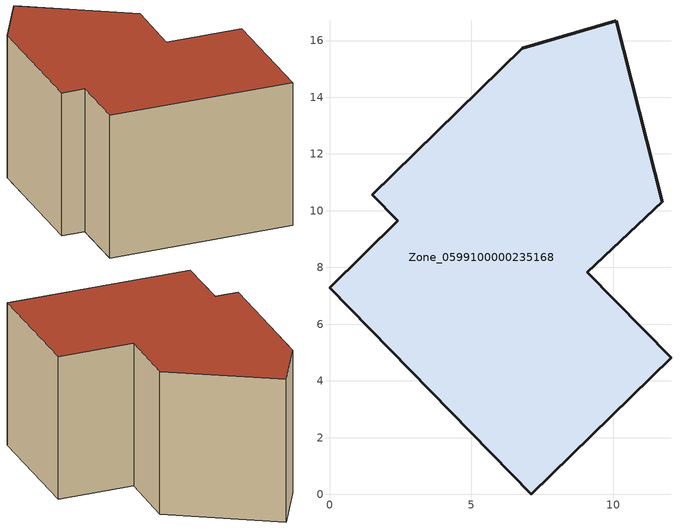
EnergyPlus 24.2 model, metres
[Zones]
Zone_0599100000235168
 floor ground (C_G): 2.41,9.64 1.5,10.57 6.8,15.72 10.11,16.7 11.73,10.32 9.09,7.83 12.04,4.81 7.12,0 0,7.29 z0
 wall outside (C_F): 7.12,0 12.04,4.81 9.09,7.83 11.73,10.32 10.11,16.7 6.8,15.72 1.5,10.57 2.41,9.64 0,7.29 7.12,0 z0:8.17
 roof outside (C_R): 2.41,9.64 0,7.29 7.12,0 12.04,4.81 9.09,7.83 11.73,10.32 10.11,16.7 6.8,15.72 1.5,10.57 z8.17
[BUILDING]
Pand.0599100000235168: North Axis=0; Terrain=City; Loads Convergence Tolerance Value=0.04; Temperature Convergence Tolerance Value=0.4; Solar Distribution=FullExterior; Maximum Number of Warmup Days=25; Minimum Number of Warmup Days=1
[Site:Location]
Rotterdam.The.Hague.AP_ZH_NLD Design_Conditions: Latitude=51.96; Longitude=4.45; Time Zone=1; Elevation=-4.5
[SITE:GROUNDTEMPERATURE:BUILDINGSURFACE]
18, 18, 18, 18, 18, 18, 18, 18, 18, 18, 18, 18
[MATERIAL] Thermal Absorptance=0.9; Solar Absorptance=0.7; Visible Absorptance=0.7
Name | Roughness | Thickness | Conductivity | Density | Specific Heat
G.TC.1975-1991 | MediumSmooth | 0.15 | 0.288461 | 540 | 1210
F.TC.1975-1991 | Rough | 0.3 | 0.230769 | 1920 | 840
R.TC.1975-1991 | MediumRough | 0.2 | 0.153846 | 1500 | 1000
[CONSTRUCTION]
C_G: G.TC.1975-1991
C_F: F.TC.1975-1991
C_R: R.TC.1975-1991
[ZONE]
Zone_0599100000235168: Type=1; Multiplier=1; Ceiling Height=Autocalculate; Volume=Autocalculate; Floor Area=autocalculate; Part of Total Floor Area=Yes
[ZONEINFILTRATION:DESIGNFLOWRATE]
Infil_Zone_0599100000235168: Zone or ZoneList or Space or SpaceList=Zone_0599100000235168; Schedule=AlwaysOn; Design Flow Rate Calculation Method=Flow/Area; Flow Rate per Floor Area=0.003; Constant Term Coefficient=1; Temperature Term Coefficient=0; Velocity Term Coefficient=0; Velocity Squared Term Coefficient=0
[HVACTEMPLATE:ZONE:IDEALLOADSAIRSYSTEM]
Zone_0599100000235168: Maximum Heating Supply Air Temperature=50; Minimum Cooling Supply Air Temperature=13; Maximum Heating Supply Air Humidity Ratio=0.0156; Minimum Cooling Supply Air Humidity Ratio=0.0077; Heating Limit=NoLimit; Cooling Limit=NoLimit; Dehumidification Control Type=ConstantSensibleHeatRatio; Cooling Sensible Heat Ratio=0.7; Dehumidification Setpoint=60; Humidification Control Type=None; Humidification Setpoint=30; Outdoor Air Method=None; Outdoor Air Flow Rate per Person=0.00944; Outdoor Air Flow Rate per Zone Floor Area=0; Outdoor Air Flow Rate per Zone=0; Demand Controlled Ventilation Type=None; Outdoor Air Economizer Type=NoEconomizer; Heat Recovery Type=None; Sensible Heat Recovery Effectiveness=0.7; Latent Heat Recovery Effectiveness=0.65
[ZONECONTROL:THERMOSTAT]
ThermostatControl_Zone_0599100000235168: Zone or ZoneList=Zone_0599100000235168; Control Type Schedule=DualSetpointControlType; Control 1=Thermostat_Zone_0599100000235168; Temperature Difference Between Cutout And Setpoint=0
[THERMOSTATSETPOINT:DUALSETPOINT]
Thermostat_Zone_0599100000235168: Heating Setpoint Temperature Schedule=HeatingSetpoint_Zone_0599100000235168; Cooling Setpoint Temperature Schedule=CoolingSetpoint_Zone_0599100000235168
[SCHEDULE:COMPACT]
HeatingSetpoint_Zone_0599100000235168: Through: 12/31, For: AllDays, Until: 24:00, 21
CoolingSetpoint_Zone_0599100000235168: Through: 12/31, For: AllDays, Until: 24:00, 24
DualSetpointControlType: Through: 12/31, For: AllDays, Until: 24:00, 4
AlwaysOn: Through: 12/31, For: AllDays, Until: 24:00, 1
